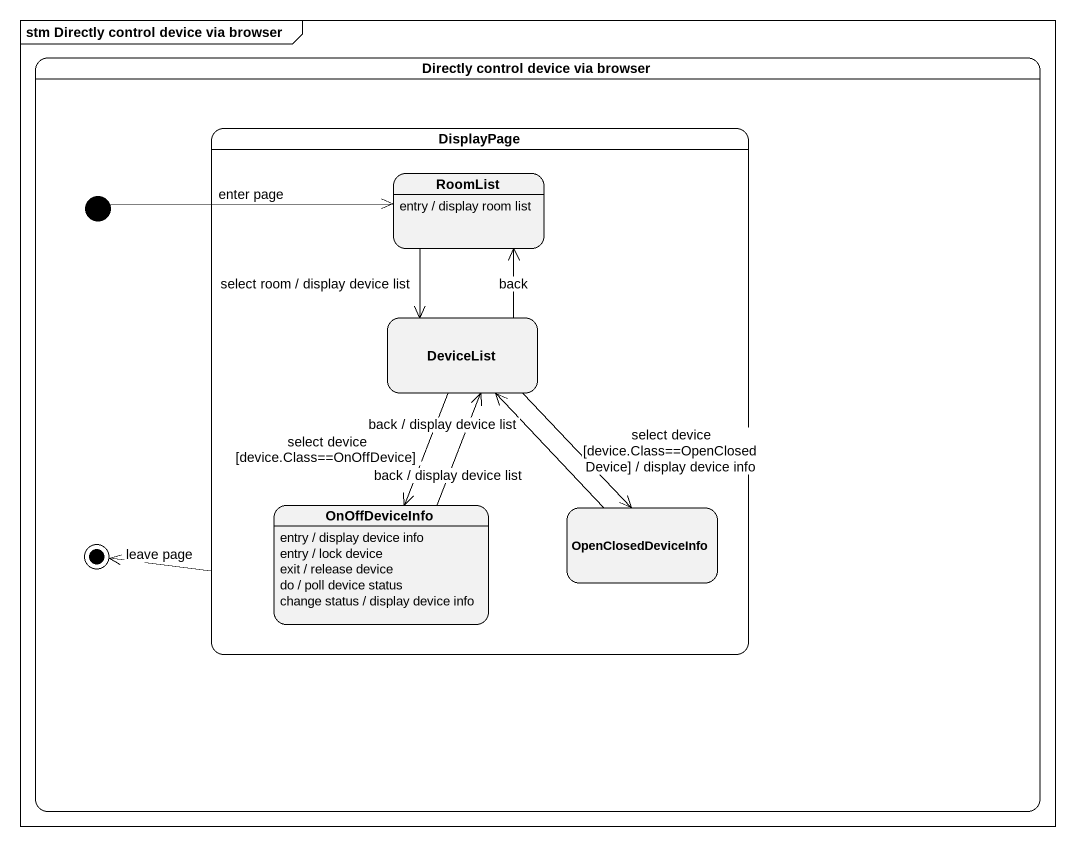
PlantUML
@startuml
mainframe stm Directly control device via browser
hide empty description
state "Directly control device via browser" as Directly_control_device_via {
  state DisplayPage {
    state RoomList
    RoomList : entry / display room list
    state DeviceList
    state OnOffDeviceInfo
    OnOffDeviceInfo : entry / display device info
    OnOffDeviceInfo : entry / lock device
    OnOffDeviceInfo : exit / release device
    OnOffDeviceInfo : do / poll device status
    OnOffDeviceInfo : change status / display device info
    state OpenClosedDeviceInfo
  }
  state initial1 <<start>>
  DisplayPage -left-> [*] : leave page
}
RoomList --> DeviceList : select room / display device list
initial1 -right-> RoomList : enter page
DeviceList -up-> RoomList : back
DeviceList --> OnOffDeviceInfo : select device [device.Class==OnOffDevice]
DeviceList --> OpenClosedDeviceInfo : select device [device.Class==OpenClosedDevice] / display device info
OnOffDeviceInfo -up-> DeviceList : back / display device list
OpenClosedDeviceInfo -up-> DeviceList : back / display device list
@enduml
